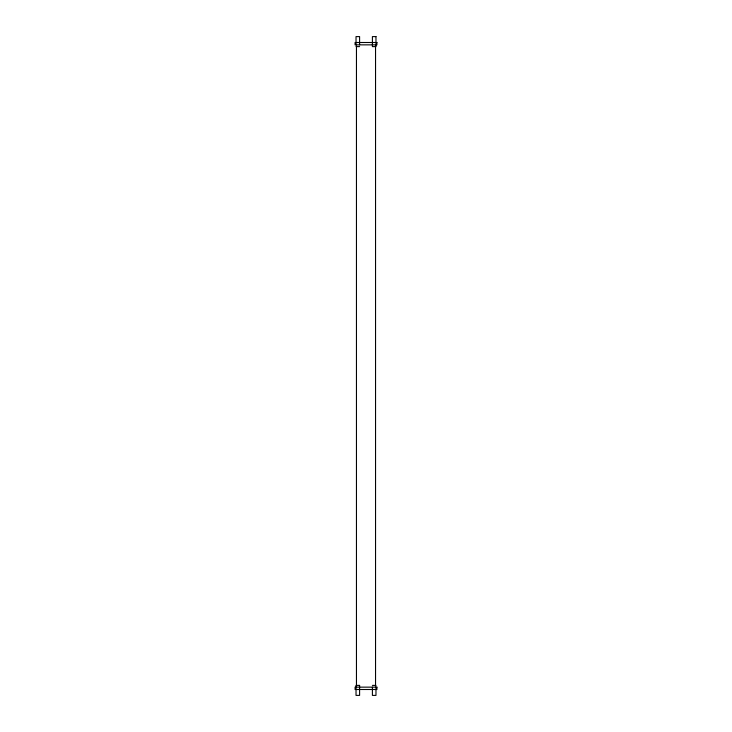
<?xml version="1.0" encoding="UTF-8"?>
<svg xmlns="http://www.w3.org/2000/svg" width="732" height="732" viewBox="0 0 732 732"><rect width="100%" height="100%" fill="white"/><g stroke="black" fill="none" stroke-linecap="round" stroke-linejoin="round"><path stroke-width="1.1" d="M356.027 46.61L359.595 46.61M372.405 685.39L375.974 685.39M375.974 687.147L375.974 695.4L372.405 695.4L372.405 687.147M375.543 45.997L375.543 686.003M359.595 44.853L359.595 36.6L356.027 36.6L356.027 44.853M356.457 45.997L356.457 686.003M375.974 36.6L372.405 36.6L372.405 46.61L375.974 46.61L375.974 36.6M376.916 42.502L355.084 42.502L355.084 44.853L376.916 44.853L376.916 42.502M359.595 685.39L356.027 685.39L356.027 695.4L359.595 695.4L359.595 685.39M376.916 687.147L355.084 687.147L355.084 689.498L376.916 689.498L376.916 687.147"/></g></svg>
